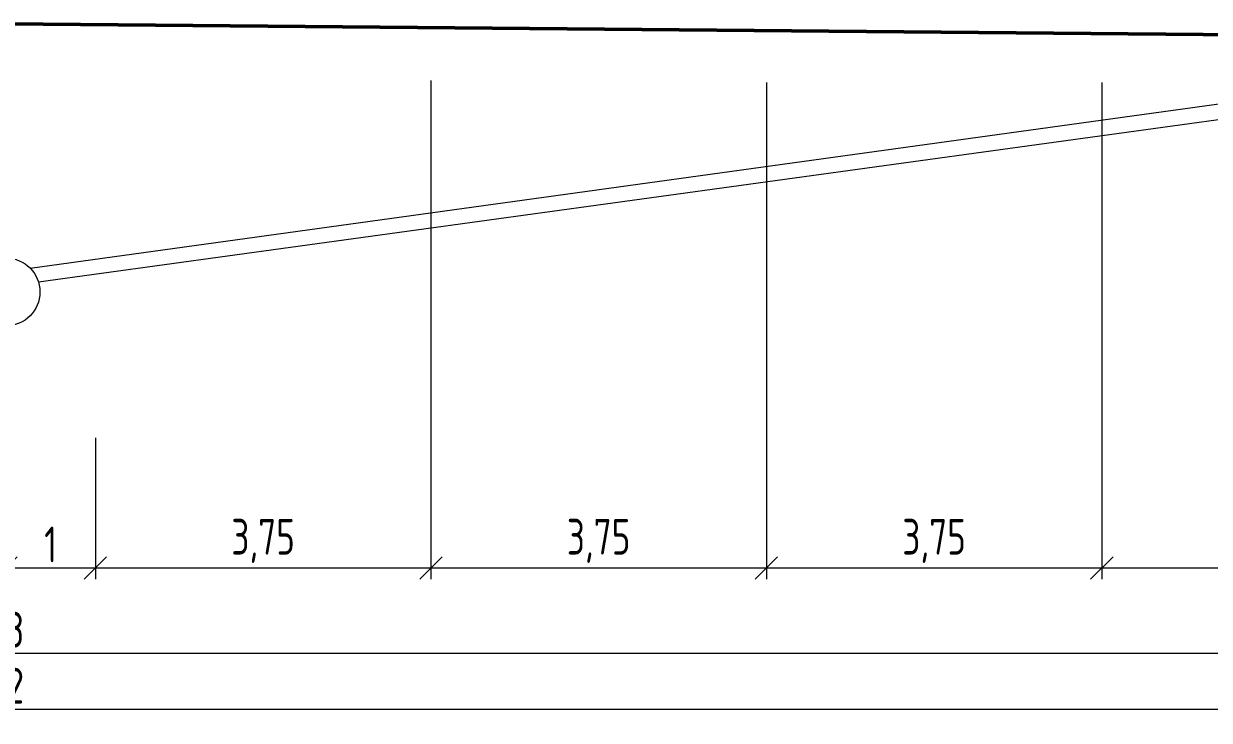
# Model space of a CAD drawing. Header units: millimetres. Extents: x 61790 to 115820, y -121437 to -29877.
# Drawn here: x 89315 to 102567, y -60010 to -52220 of the extents above; entities that cross this region are included whole.
import ezdxf

# ---------------------------------------------------------------- set-up
doc = ezdxf.new("R2010")
doc.units = ezdxf.units.MM
for name, color, linetype, lineweight in [('Линия 0.2', 220, 'Continuous', 20), ('Линия 0.5', 26, 'Continuous', 50), ('Размер', 94, 'Continuous', 15)]:
    doc.layers.add(name, color=color, linetype=linetype, lineweight=lineweight)
doc.styles.get("Standard").update_dxf_attribs({"font": 'isocteui.ttf', "width": 0.8})
doc.dimstyles.new('М-100', dxfattribs={"dimscale": 100, "dimtxt": 4, "dimasz": 2.5, "dimexe": 1.25, "dimexo": 3, "dimtad": 1, "dimlfac": 0.001, "dimtxsty": 'Standard', "dimblk": 'OBLIQUE', "dimcen": 2.5, "dimadec": 0, "dimazin": 0, "dimtfac": 1, "dimtmove": 0, "dimatfit": 3, "dimldrblk": 'OBLIQUE', "dimfxl": 1.25, "dimlwd": -1, "dimlwe": -1, "dimarcsym": 0})

# ---------------------------------------------------------------- blocks, each defined once
blk = doc.blocks.new('_Oblique')
at = {"color": 0, "linetype": 'ByBlock', "lineweight": -2}
blk.add_line((-0.5, -0.5), (0.5, 0.5), dxfattribs=at)
blk = doc.blocks.new('*D51')
at = {"layer": 'Defpoints', "color": 0, "ltscale": 1000, "transparency": 16777216}
for p in [(97616, -52577), (93866, -54635), (93866, -58307)]:
    blk.add_point(p, dxfattribs=at)
at = {"layer": 'Размер', "color": 0, "ltscale": 1000, "transparency": 16777216}
for p, q in [((97616, -52877), (97616, -58432)), ((93866, -54935), (93866, -58432)), ((97616, -58307), (93866, -58307))]:
    blk.add_line(p, q, dxfattribs=at)
at = {"layer": 'Размер', "color": 0, "ltscale": 1000, "transparency": 16777216, "xscale": 250, "yscale": 250, "zscale": 250, "rotation": 180}
blk.add_blockref('_Oblique', (93866, -58307), dxfattribs=at)
at = {"layer": 'Размер', "color": 0, "ltscale": 1000, "transparency": 16777216, "xscale": 250, "yscale": 250, "zscale": 250}
blk.add_blockref('_Oblique', (97616, -58307), dxfattribs=at)
at = {"layer": 'Размер', "color": 0, "ltscale": 1000, "transparency": 16777216, "insert": (95741, -58004), "char_height": 400, "attachment_point": 5}
blk.add_mtext('3,75', dxfattribs=at)
blk = doc.blocks.new('*D52')
at = {"layer": 'Defpoints', "color": 0, "ltscale": 1000, "transparency": 16777216}
for p in [(93866, -52556), (90116, -56550), (90116, -58307)]:
    blk.add_point(p, dxfattribs=at)
at = {"layer": 'Размер', "color": 0, "ltscale": 1000, "transparency": 16777216}
for p, q in [((93866, -52856), (93866, -58432)), ((90116, -56850), (90116, -58432)), ((93866, -58307), (90116, -58307))]:
    blk.add_line(p, q, dxfattribs=at)
at = {"layer": 'Размер', "color": 0, "ltscale": 1000, "transparency": 16777216, "xscale": 250, "yscale": 250, "zscale": 250, "rotation": 180}
blk.add_blockref('_Oblique', (90116, -58307), dxfattribs=at)
at = {"layer": 'Размер', "color": 0, "ltscale": 1000, "transparency": 16777216, "xscale": 250, "yscale": 250, "zscale": 250}
blk.add_blockref('_Oblique', (93866, -58307), dxfattribs=at)
at = {"layer": 'Размер', "color": 0, "ltscale": 1000, "transparency": 16777216, "insert": (91991, -58004), "char_height": 400, "attachment_point": 5}
blk.add_mtext('3,75', dxfattribs=at)
blk = doc.blocks.new('*D53')
at = {"layer": 'Defpoints', "color": 0, "ltscale": 1000, "transparency": 16777216}
for p in [(90116, -56550), (89116, -56748), (89116, -58307)]:
    blk.add_point(p, dxfattribs=at)
at = {"layer": 'Размер', "color": 0, "ltscale": 1000, "transparency": 16777216}
for p, q in [((90116, -56850), (90116, -58432)), ((89116, -57048), (89116, -58432)), ((90116, -58307), (89116, -58307))]:
    blk.add_line(p, q, dxfattribs=at)
at = {"layer": 'Размер', "color": 0, "ltscale": 1000, "transparency": 16777216, "xscale": 250, "yscale": 250, "zscale": 250, "rotation": 180}
blk.add_blockref('_Oblique', (89116, -58307), dxfattribs=at)
at = {"layer": 'Размер', "color": 0, "ltscale": 1000, "transparency": 16777216, "xscale": 250, "yscale": 250, "zscale": 250}
blk.add_blockref('_Oblique', (90116, -58307), dxfattribs=at)
at = {"layer": 'Размер', "color": 0, "ltscale": 1000, "transparency": 16777216, "insert": (89616, -58044), "char_height": 400, "attachment_point": 5}
blk.add_mtext('1', dxfattribs=at)
blk = doc.blocks.new('*D63')
at = {"layer": 'Defpoints', "color": 0, "ltscale": 1000, "transparency": 16777216}
for p in [(115116, -56988), (63116, -58307), (115116, -59885)]:
    blk.add_point(p, dxfattribs=at)
at = {"layer": 'Размер', "color": 0, "ltscale": 1000, "transparency": 16777216}
for p, q in [((115116, -57288), (115116, -60010)), ((63116, -58607), (63116, -60010)), ((63116, -59885), (115116, -59885))]:
    blk.add_line(p, q, dxfattribs=at)
at = {"layer": 'Размер', "color": 0, "ltscale": 1000, "transparency": 16777216, "xscale": 250, "yscale": 250, "zscale": 250, "rotation": 180}
blk.add_blockref('_Oblique', (63116, -59885), dxfattribs=at)
at = {"layer": 'Размер', "color": 0, "ltscale": 1000, "transparency": 16777216, "xscale": 250, "yscale": 250, "zscale": 250}
blk.add_blockref('_Oblique', (115116, -59885), dxfattribs=at)
at = {"layer": 'Размер', "color": 0, "ltscale": 1000, "transparency": 16777216, "insert": (89116, -59623), "char_height": 400, "attachment_point": 5}
blk.add_mtext('52', dxfattribs=at)
blk = doc.blocks.new('*D66')
at = {"layer": 'Defpoints', "color": 0, "ltscale": 1000, "transparency": 16777216}
for p in [(101366, -52577), (97616, -54635), (97616, -58307)]:
    blk.add_point(p, dxfattribs=at)
at = {"layer": 'Размер', "color": 0, "ltscale": 1000, "transparency": 16777216}
for p, q in [((101366, -52877), (101366, -58432)), ((97616, -54935), (97616, -58432)), ((101366, -58307), (97616, -58307))]:
    blk.add_line(p, q, dxfattribs=at)
at = {"layer": 'Размер', "color": 0, "ltscale": 1000, "transparency": 16777216, "xscale": 250, "yscale": 250, "zscale": 250, "rotation": 180}
blk.add_blockref('_Oblique', (97616, -58307), dxfattribs=at)
at = {"layer": 'Размер', "color": 0, "ltscale": 1000, "transparency": 16777216, "xscale": 250, "yscale": 250, "zscale": 250}
blk.add_blockref('_Oblique', (101366, -58307), dxfattribs=at)
at = {"layer": 'Размер', "color": 0, "ltscale": 1000, "transparency": 16777216, "insert": (99491, -58004), "char_height": 400, "attachment_point": 5}
blk.add_mtext('3,75', dxfattribs=at)
blk = doc.blocks.new('*D67')
at = {"layer": 'Defpoints', "color": 0, "ltscale": 1000, "transparency": 16777216}
for p in [(105116, -52970), (101366, -54635), (101366, -58307)]:
    blk.add_point(p, dxfattribs=at)
at = {"layer": 'Размер', "color": 0, "ltscale": 1000, "transparency": 16777216}
for p, q in [((105116, -53270), (105116, -58432)), ((101366, -54935), (101366, -58432)), ((105116, -58307), (101366, -58307))]:
    blk.add_line(p, q, dxfattribs=at)
at = {"layer": 'Размер', "color": 0, "ltscale": 1000, "transparency": 16777216, "xscale": 250, "yscale": 250, "zscale": 250, "rotation": 180}
blk.add_blockref('_Oblique', (101366, -58307), dxfattribs=at)
at = {"layer": 'Размер', "color": 0, "ltscale": 1000, "transparency": 16777216, "xscale": 250, "yscale": 250, "zscale": 250}
blk.add_blockref('_Oblique', (105116, -58307), dxfattribs=at)
at = {"layer": 'Размер', "color": 0, "ltscale": 1000, "transparency": 16777216, "insert": (103241, -58004), "char_height": 400, "attachment_point": 5}
blk.add_mtext('3,75', dxfattribs=at)
blk = doc.blocks.new('*D101')
at = {"layer": 'Defpoints', "color": 0, "ltscale": 1000, "transparency": 16777216}
for p in [(72616, -58307), (105616, -58307), (105616, -59260)]:
    blk.add_point(p, dxfattribs=at)
at = {"layer": 'Размер', "color": 0, "ltscale": 1000, "transparency": 16777216}
for p, q in [((72616, -58607), (72616, -59385)), ((105616, -58607), (105616, -59385)), ((72616, -59260), (105616, -59260))]:
    blk.add_line(p, q, dxfattribs=at)
at = {"layer": 'Размер', "color": 0, "ltscale": 1000, "transparency": 16777216, "xscale": 250, "yscale": 250, "zscale": 250, "rotation": 180}
blk.add_blockref('_Oblique', (72616, -59260), dxfattribs=at)
at = {"layer": 'Размер', "color": 0, "ltscale": 1000, "transparency": 16777216, "xscale": 250, "yscale": 250, "zscale": 250}
blk.add_blockref('_Oblique', (105616, -59260), dxfattribs=at)
at = {"layer": 'Размер', "color": 0, "ltscale": 1000, "transparency": 16777216, "insert": (89116, -58998), "char_height": 400, "attachment_point": 5}
blk.add_mtext('33', dxfattribs=at)

msp = doc.modelspace()

# ---------------------------------------------------------------- linework, layer by layer
at = {"layer": 'Линия 0.2', "color": 0, "ltscale": 1000}
for p, q in [((89386.8, -54952.662), (105016.38, -52793.035)), ((89479.93, -55107.971), (105016.38, -52969.541))]:
    msp.add_line(p, q, dxfattribs=at)
msp.add_circle((89117.784, -55219.554), 378.947, dxfattribs=at)
at = {"layer": 'Линия 0.5', "color": 0, "ltscale": 1000}
msp.add_line((105616.38, -52369.541), (89116.38, -52219.541), dxfattribs=at)

# ---------------------------------------------------------------- dimensions: what is measured, and where the dimension line sits
at = {"layer": 'Размер', "color": 0, "ltscale": 1000}
for base, p1, p2, picture, middle in [((90116.38, -58306.539), (93866.38, -52555.943), (90116.38, -56549.959), '*D52', (91991.38, -58004.039)), ((93866.38, -58306.539), (97616.38, -52576.607), (93866.38, -54635.211), '*D51', (95741.38, -58004.039)), ((97616.38, -58306.539), (101366.38, -52576.607), (97616.38, -54635.211), '*D66', (99491.38, -58004.039)), ((101366.38, -58306.539), (105116.38, -52969.541), (101366.38, -54635.211), '*D67', (103241.38, -58004.039)), ((89116.38, -58306.539), (90116.38, -56549.959), (89116.38, -56747.571), '*D53', (89616.38, -58044.039))]:
    dim = msp.add_linear_dim(base=base, p1=p1, p2=p2, angle=180, dimstyle='М-100', dxfattribs=at)
    dim.commit()
    dim.dimension.update_dxf_attribs({"geometry": picture, "text_midpoint": middle})
dim = msp.add_linear_dim(base=(115116.38, -59885.325), p1=(63116.38, -58306.539), p2=(115116.38, -56988.225), dimstyle='М-100', dxfattribs=at)
dim.commit()
dim.dimension.update_dxf_attribs({"geometry": '*D63', "text_midpoint": (89116.38, -59885.325), "dimtype": 160})
dim = msp.add_linear_dim(base=(105616.38, -59260.013), p1=(72616.38, -58306.539), p2=(105616.38, -58306.539), dimstyle='М-100', dxfattribs=at)
dim.commit()
dim.dimension.update_dxf_attribs({"geometry": '*D101', "text_midpoint": (89116.38, -58997.513)})

doc.saveas('drawing.dxf')
